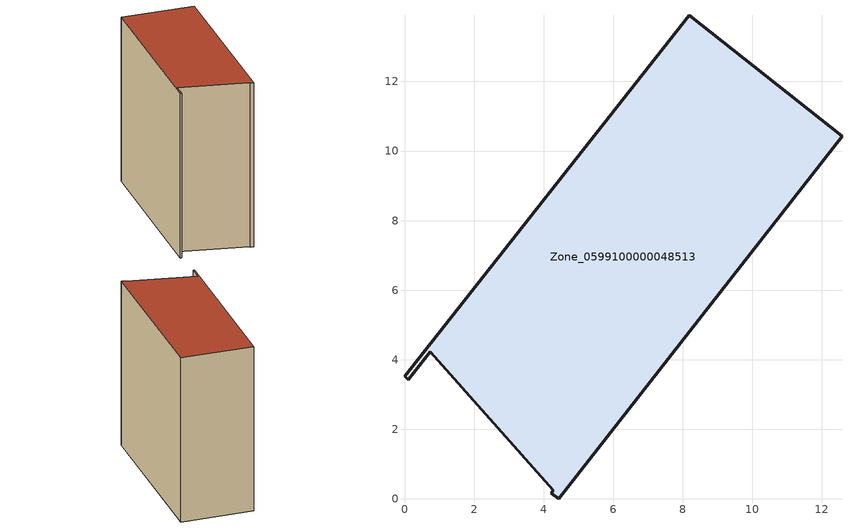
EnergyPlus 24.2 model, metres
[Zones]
Zone_0599100000048513
 floor ground (C_G): 4.28,0.25 0.74,4.24 0.11,3.43 0,3.52 8.18,13.91 12.58,10.43 4.43,0 4.22,0.17 z0
 wall outside (C_F): 0.74,4.24 4.28,0.25 4.22,0.17 4.43,0 12.58,10.43 8.18,13.91 0,3.52 0.11,3.43 0.74,4.24 z0:13.34
 roof outside (C_R): 4.22,0.17 4.43,0 12.58,10.43 8.18,13.91 0,3.52 0.11,3.43 0.74,4.24 4.28,0.25 z13.34
[BUILDING]
Pand.0599100000048513: North Axis=0; Terrain=City; Loads Convergence Tolerance Value=0.04; Temperature Convergence Tolerance Value=0.4; Solar Distribution=FullExterior; Maximum Number of Warmup Days=25; Minimum Number of Warmup Days=1
[Site:Location]
Rotterdam.The.Hague.AP_ZH_NLD Design_Conditions: Latitude=51.96; Longitude=4.45; Time Zone=1; Elevation=-4.5
[SITE:GROUNDTEMPERATURE:BUILDINGSURFACE]
18, 18, 18, 18, 18, 18, 18, 18, 18, 18, 18, 18
[MATERIAL] Thermal Absorptance=0.9; Solar Absorptance=0.7; Visible Absorptance=0.7
Name | Roughness | Thickness | Conductivity | Density | Specific Heat
G.TI.1946 | MediumSmooth | 0.15 | 1 | 540 | 1210
F.TI.1946 | Rough | 0.3 | 0.857143 | 1920 | 840
R.TI.1946 | MediumRough | 0.2 | 0.1 | 1500 | 1000
[CONSTRUCTION]
C_G: G.TI.1946
C_F: F.TI.1946
C_R: R.TI.1946
[ZONE]
Zone_0599100000048513: Type=1; Multiplier=1; Ceiling Height=Autocalculate; Volume=Autocalculate; Floor Area=autocalculate; Part of Total Floor Area=Yes
[ZONEINFILTRATION:DESIGNFLOWRATE]
Infil_Zone_0599100000048513: Zone or ZoneList or Space or SpaceList=Zone_0599100000048513; Schedule=AlwaysOn; Design Flow Rate Calculation Method=Flow/Area; Flow Rate per Floor Area=0.003; Constant Term Coefficient=1; Temperature Term Coefficient=0; Velocity Term Coefficient=0; Velocity Squared Term Coefficient=0
[HVACTEMPLATE:ZONE:IDEALLOADSAIRSYSTEM]
Zone_0599100000048513: Maximum Heating Supply Air Temperature=50; Minimum Cooling Supply Air Temperature=13; Maximum Heating Supply Air Humidity Ratio=0.0156; Minimum Cooling Supply Air Humidity Ratio=0.0077; Heating Limit=NoLimit; Cooling Limit=NoLimit; Dehumidification Control Type=ConstantSensibleHeatRatio; Cooling Sensible Heat Ratio=0.7; Dehumidification Setpoint=60; Humidification Control Type=None; Humidification Setpoint=30; Outdoor Air Method=None; Outdoor Air Flow Rate per Person=0.00944; Outdoor Air Flow Rate per Zone Floor Area=0; Outdoor Air Flow Rate per Zone=0; Demand Controlled Ventilation Type=None; Outdoor Air Economizer Type=NoEconomizer; Heat Recovery Type=None; Sensible Heat Recovery Effectiveness=0.7; Latent Heat Recovery Effectiveness=0.65
[ZONECONTROL:THERMOSTAT]
ThermostatControl_Zone_0599100000048513: Zone or ZoneList=Zone_0599100000048513; Control Type Schedule=DualSetpointControlType; Control 1=Thermostat_Zone_0599100000048513; Temperature Difference Between Cutout And Setpoint=0
[THERMOSTATSETPOINT:DUALSETPOINT]
Thermostat_Zone_0599100000048513: Heating Setpoint Temperature Schedule=HeatingSetpoint_Zone_0599100000048513; Cooling Setpoint Temperature Schedule=CoolingSetpoint_Zone_0599100000048513
[SCHEDULE:COMPACT]
HeatingSetpoint_Zone_0599100000048513: Through: 12/31, For: AllDays, Until: 24:00, 21
CoolingSetpoint_Zone_0599100000048513: Through: 12/31, For: AllDays, Until: 24:00, 24
DualSetpointControlType: Through: 12/31, For: AllDays, Until: 24:00, 4
AlwaysOn: Through: 12/31, For: AllDays, Until: 24:00, 1
